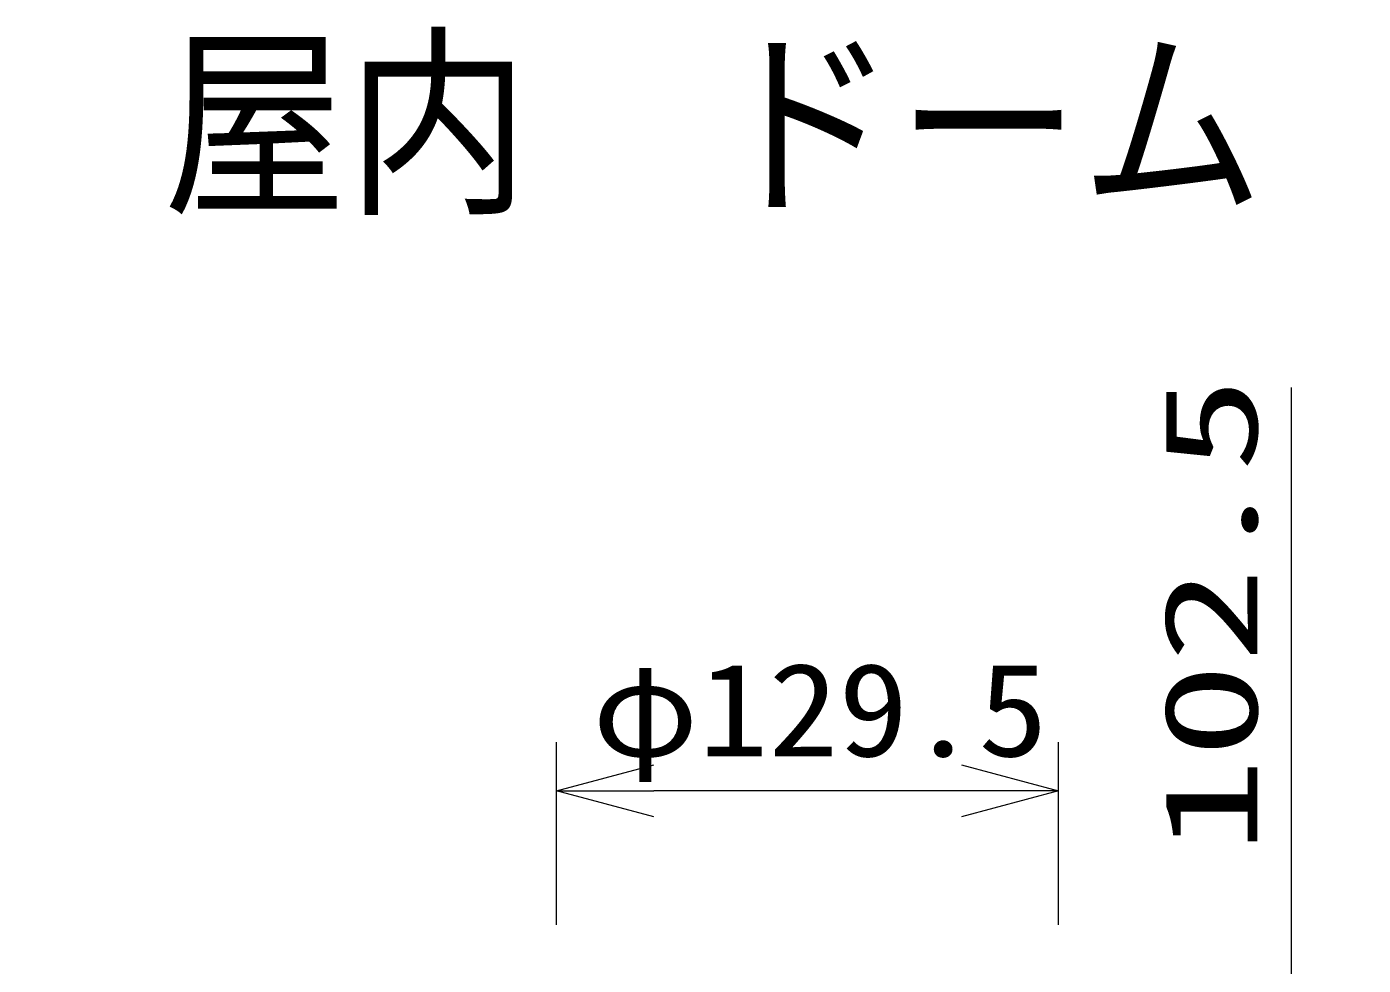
# Model space of a CAD drawing. Units: millimetres on the paper. Extents: x -62 to 64, y -58 to 59.
# Drawn here: x -20.11 to 14.31, y 35.07 to 59.22 of the extents above; entities that cross this region are included whole.
import ezdxf
from ezdxf.enums import TextEntityAlignment as Align

# ---------------------------------------------------------------- set-up
doc = ezdxf.new("R2010")
doc.units = ezdxf.units.MM
doc.layers.add('0-0_MOJI1', color=7, linetype='Continuous')
doc.layers.add('0-3_SUNPO', color=7, linetype='Continuous', lineweight=9)
doc.layers.add('0-4_0', color=7, linetype='Continuous', lineweight=9)
doc.styles.add('ＭＳ ゴシック', font='')
doc.styles.get('ＭＳ ゴシック').set_extended_font_data('MS Gothic')

# ---------------------------------------------------------------- blocks, each defined once
blk = doc.blocks.new('_Open30')
at = {"layer": '0-4_0'}
blk.add_line((0, 0), (-1, 0), dxfattribs=at)
blk.add_lwpolyline([(-1, 0.2679), (0, 0), (-1, -0.2679)], dxfattribs=at)

msp = doc.modelspace()

# ---------------------------------------------------------------- linework, layer by layer
at = {"layer": '0-3_SUNPO'}
for p, q in [((12.463, 34.525), (12.463, 49.941)), ((-6.463, 36.115), (-6.463, 40.815)), ((6.463, 36.115), (6.463, 40.815)), ((3.963, 39.565), (-3.963, 39.565))]:
    msp.add_line(p, q, dxfattribs=at)

# ---------------------------------------------------------------- block references
at = {"layer": '0-3_SUNPO', "xscale": 2.5, "yscale": 2.5, "rotation": 180}
msp.add_blockref('_Open30', (-6.463, 39.565), dxfattribs=at)
at = {"layer": '0-3_SUNPO', "xscale": 2.5, "yscale": 2.5}
msp.add_blockref('_Open30', (6.463, 39.565), dxfattribs=at)

# ---------------------------------------------------------------- texts
at = {"layer": '0-0_MOJI1', "style": 'ＭＳ ゴシック', "width": 0.9}
msp.add_text('２ＭＰ\u3000屋内\u3000ドーム\u3000ＡＩカメラ', height=3.849, dxfattribs=at).set_placement((-35.5, 53.66), align=Align.BOTTOM_LEFT)
at = {"layer": '0-3_SUNPO', "style": 'ＭＳ ゴシック', "width": 1.5}
msp.add_text('102.5', height=2.405, rotation=90, dxfattribs=at).set_placement((12.3, 37.947), align=Align.BOTTOM_LEFT)
at = {"layer": '0-3_SUNPO', "style": 'ＭＳ ゴシック', "width": 1.1}
msp.add_text('φ129.5', height=2.405, dxfattribs=at).set_placement((-5.543, 39.727), align=Align.BOTTOM_LEFT)

doc.saveas('drawing.dxf')
